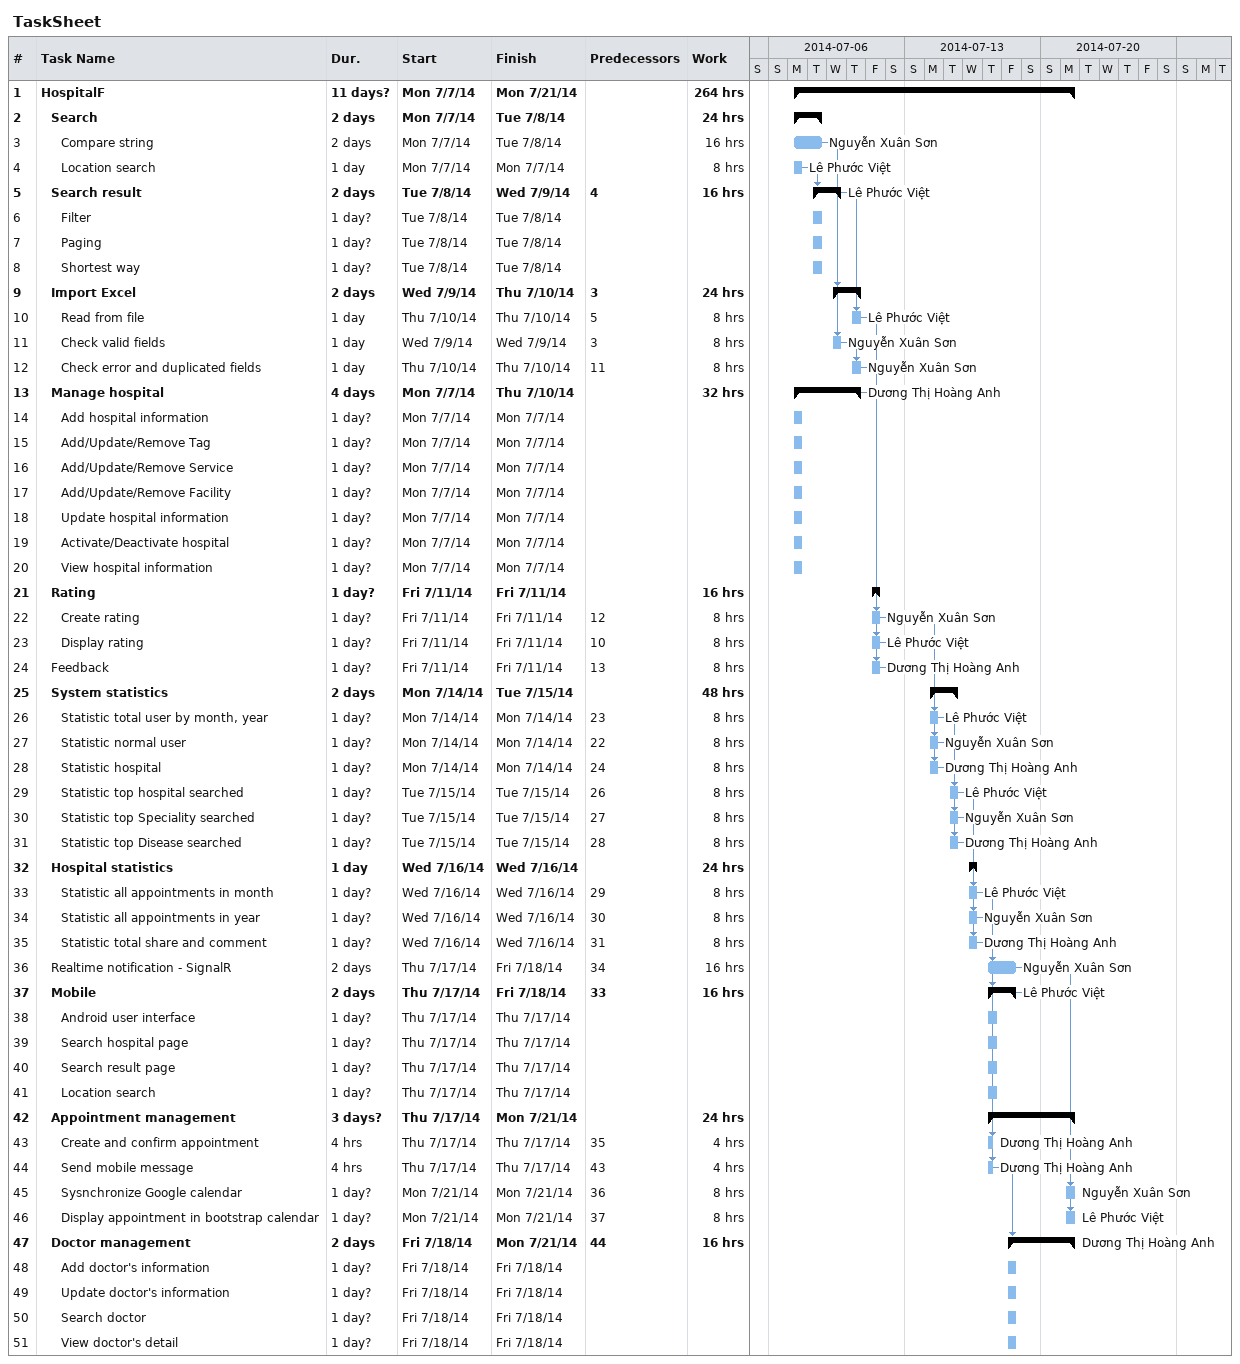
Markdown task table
TaskSheet

| ID | Level | Task | Duration | Start | Finish | Predecessors | Resources | Work (h) |
|---|---|---|---|---|---|---|---|---|
| 1 | 1 | **HospitalF** | 11d? | 2014-07-07 | 2014-07-21 |  |  | 264 |
| 2 | 2 | **Search** | 2d | 2014-07-07 | 2014-07-08 |  |  | 24 |
| 3 | 3 | Compare string | 2d | 2014-07-07 | 2014-07-08 |  | Nguyễn Xuân Sơn | 16 |
| 4 | 3 | Location search | 1d | 2014-07-07 | 2014-07-07 |  | Lê Phước Việt | 8 |
| 5 | 2 | **Search result** | 2d | 2014-07-08 | 2014-07-09 | 4 | Lê Phước Việt | 16 |
| 6 | 3 | Filter | 1d? | 2014-07-08 | 2014-07-08 |  |  |  |
| 7 | 3 | Paging | 1d? | 2014-07-08 | 2014-07-08 |  |  |  |
| 8 | 3 | Shortest way | 1d? | 2014-07-08 | 2014-07-08 |  |  |  |
| 9 | 2 | **Import Excel** | 2d | 2014-07-09 | 2014-07-10 | 3 |  | 24 |
| 10 | 3 | Read from file | 1d | 2014-07-10 | 2014-07-10 | 5 | Lê Phước Việt | 8 |
| 11 | 3 | Check valid fields | 1d | 2014-07-09 | 2014-07-09 | 3 | Nguyễn Xuân Sơn | 8 |
| 12 | 3 | Check error and duplicated fields | 1d | 2014-07-10 | 2014-07-10 | 11 | Nguyễn Xuân Sơn | 8 |
| 13 | 2 | **Manage hospital** | 4d | 2014-07-07 | 2014-07-10 |  | Dương Thị Hoàng Anh | 32 |
| 14 | 3 | Add hospital information | 1d? | 2014-07-07 | 2014-07-07 |  |  |  |
| 15 | 3 | Add/Update/Remove Tag | 1d? | 2014-07-07 | 2014-07-07 |  |  |  |
| 16 | 3 | Add/Update/Remove Service | 1d? | 2014-07-07 | 2014-07-07 |  |  |  |
| 17 | 3 | Add/Update/Remove Facility | 1d? | 2014-07-07 | 2014-07-07 |  |  |  |
| 18 | 3 | Update hospital information | 1d? | 2014-07-07 | 2014-07-07 |  |  |  |
| 19 | 3 | Activate/Deactivate hospital | 1d? | 2014-07-07 | 2014-07-07 |  |  |  |
| 20 | 3 | View hospital information | 1d? | 2014-07-07 | 2014-07-07 |  |  |  |
| 21 | 2 | **Rating** | 1d? | 2014-07-11 | 2014-07-11 |  |  | 16 |
| 22 | 3 | Create rating | 1d? | 2014-07-11 | 2014-07-11 | 12 | Nguyễn Xuân Sơn | 8 |
| 23 | 3 | Display rating | 1d? | 2014-07-11 | 2014-07-11 | 10 | Lê Phước Việt | 8 |
| 24 | 2 | Feedback | 1d? | 2014-07-11 | 2014-07-11 | 13 | Dương Thị Hoàng Anh | 8 |
| 25 | 2 | **System statistics** | 2d | 2014-07-14 | 2014-07-15 |  |  | 48 |
| 26 | 3 | Statistic total user by month, year | 1d? | 2014-07-14 | 2014-07-14 | 23 | Lê Phước Việt | 8 |
| 27 | 3 | Statistic normal user | 1d? | 2014-07-14 | 2014-07-14 | 22 | Nguyễn Xuân Sơn | 8 |
| 28 | 3 | Statistic hospital | 1d? | 2014-07-14 | 2014-07-14 | 24 | Dương Thị Hoàng Anh | 8 |
| 29 | 3 | Statistic top hospital searched | 1d? | 2014-07-15 | 2014-07-15 | 26 | Lê Phước Việt | 8 |
| 30 | 3 | Statistic top Speciality searched | 1d? | 2014-07-15 | 2014-07-15 | 27 | Nguyễn Xuân Sơn | 8 |
| 31 | 3 | Statistic top Disease searched | 1d? | 2014-07-15 | 2014-07-15 | 28 | Dương Thị Hoàng Anh | 8 |
| 32 | 2 | **Hospital statistics** | 1d | 2014-07-16 | 2014-07-16 |  |  | 24 |
| 33 | 3 | Statistic all appointments in month | 1d? | 2014-07-16 | 2014-07-16 | 29 | Lê Phước Việt | 8 |
| 34 | 3 | Statistic all appointments in year | 1d? | 2014-07-16 | 2014-07-16 | 30 | Nguyễn Xuân Sơn | 8 |
| 35 | 3 | Statistic total share and comment | 1d? | 2014-07-16 | 2014-07-16 | 31 | Dương Thị Hoàng Anh | 8 |
| 36 | 2 | Realtime notification - SignalR | 2d | 2014-07-17 | 2014-07-18 | 34 | Nguyễn Xuân Sơn | 16 |
| 37 | 2 | **Mobile** | 2d | 2014-07-17 | 2014-07-18 | 33 | Lê Phước Việt | 16 |
| 38 | 3 | Android user interface | 1d? | 2014-07-17 | 2014-07-17 |  |  |  |
| 39 | 3 | Search hospital page | 1d? | 2014-07-17 | 2014-07-17 |  |  |  |
| 40 | 3 | Search result page | 1d? | 2014-07-17 | 2014-07-17 |  |  |  |
| 41 | 3 | Location search | 1d? | 2014-07-17 | 2014-07-17 |  |  |  |
| 42 | 2 | **Appointment management** | 3d? | 2014-07-17 | 2014-07-21 |  |  | 24 |
| 43 | 3 | Create and confirm appointment | 4h | 2014-07-17 | 2014-07-17 | 35 | Dương Thị Hoàng Anh | 4 |
| 44 | 3 | Send mobile message | 4h | 2014-07-17 | 2014-07-17 | 43 | Dương Thị Hoàng Anh | 4 |
| 45 | 3 | Sysnchronize Google calendar | 1d? | 2014-07-21 | 2014-07-21 | 36 | Nguyễn Xuân Sơn | 8 |
| 46 | 3 | Display appointment in bootstrap calendar | 1d? | 2014-07-21 | 2014-07-21 | 37 | Lê Phước Việt | 8 |
| 47 | 2 | **Doctor management** | 2d | 2014-07-18 | 2014-07-21 | 44 | Dương Thị Hoàng Anh | 16 |
| 48 | 3 | Add doctor's information | 1d? | 2014-07-18 | 2014-07-18 |  |  |  |
| 49 | 3 | Update doctor's information | 1d? | 2014-07-18 | 2014-07-18 |  |  |  |
| 50 | 3 | Search doctor | 1d? | 2014-07-18 | 2014-07-18 |  |  |  |
| 51 | 3 | View doctor's detail | 1d? | 2014-07-18 | 2014-07-18 |  |  |  |
